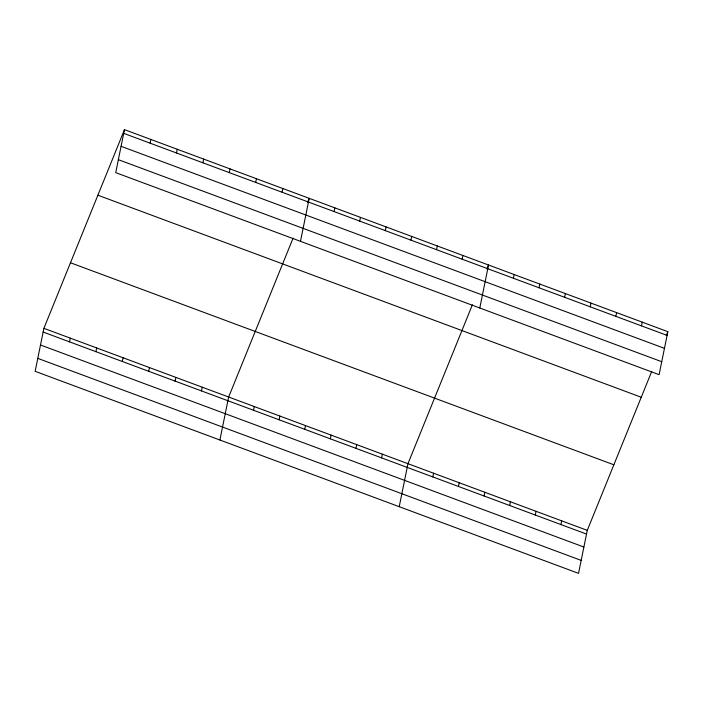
<?xml version="1.0" encoding="UTF-8"?>
<svg xmlns="http://www.w3.org/2000/svg" width="703" height="703" viewBox="0 0 703 703"><rect width="100%" height="100%" fill="white"/><g stroke="black" fill="none" stroke-linecap="round" stroke-linejoin="round"><path stroke-width="1.05" d="M124.466 129.642L115.723 172.639L659.106 374.673L667.85 331.675L124.466 129.642L43.894 328.327L35.15 371.325L578.534 573.358L587.277 530.361L651.734 371.412M69.535 341.86L70.291 338.143M95.924 351.676L96.68 347.95M150.108 143.175L150.864 139.458M122.322 361.483L123.078 357.765M176.497 152.99L177.253 149.273M148.711 371.298L149.467 367.581M202.895 162.797L203.65 159.08M175.109 381.114L175.864 377.397M229.283 172.613L230.039 168.896M201.497 390.921L202.253 387.204M255.681 182.429L256.437 178.711M219.898 440.016L228.651 397.019L293.107 238.071M282.07 192.244L282.826 188.518M253.511 410.262L254.266 406.545M300.471 241.331L309.223 198.334L307.606 202.306M279.126 419.788L279.882 416.071M334.083 211.577L334.839 207.86M304.742 429.313L305.497 425.596M359.699 221.102L360.454 217.385M330.357 438.839L331.113 435.113M385.314 230.628L386.07 226.911M355.973 448.356L356.729 444.639M410.93 240.154L411.686 236.436M381.588 457.881L382.344 454.164M436.545 249.679L437.301 245.953M399.216 506.687L407.96 463.69L472.416 304.742M462.161 259.196L462.917 255.479M432.82 476.933L433.575 473.216M479.789 308.002L488.532 265.005L486.924 268.977M458.435 486.458L459.191 482.741M513.392 278.247L514.148 274.53M484.051 495.984L484.815 492.267M539.008 287.773L539.763 284.056M509.675 505.51L510.431 501.784M564.623 297.299L565.388 293.582M535.291 515.027L536.046 511.309M590.248 306.824L591.003 303.107M560.906 524.552L561.662 520.835M615.863 316.35L616.619 312.624M641.479 325.867L642.234 322.15M666.242 335.647L667.85 331.675M123.71 133.359L667.094 335.393M121.074 146.321L664.458 348.354M118.359 159.678L661.743 361.711M97.884 195.206L641.259 397.239M70.485 262.764L613.868 464.797M43.894 328.327L587.277 530.361M43.138 332.044L586.522 534.078M40.502 345.006L583.885 547.039M37.786 358.363L581.17 560.396"/></g></svg>
